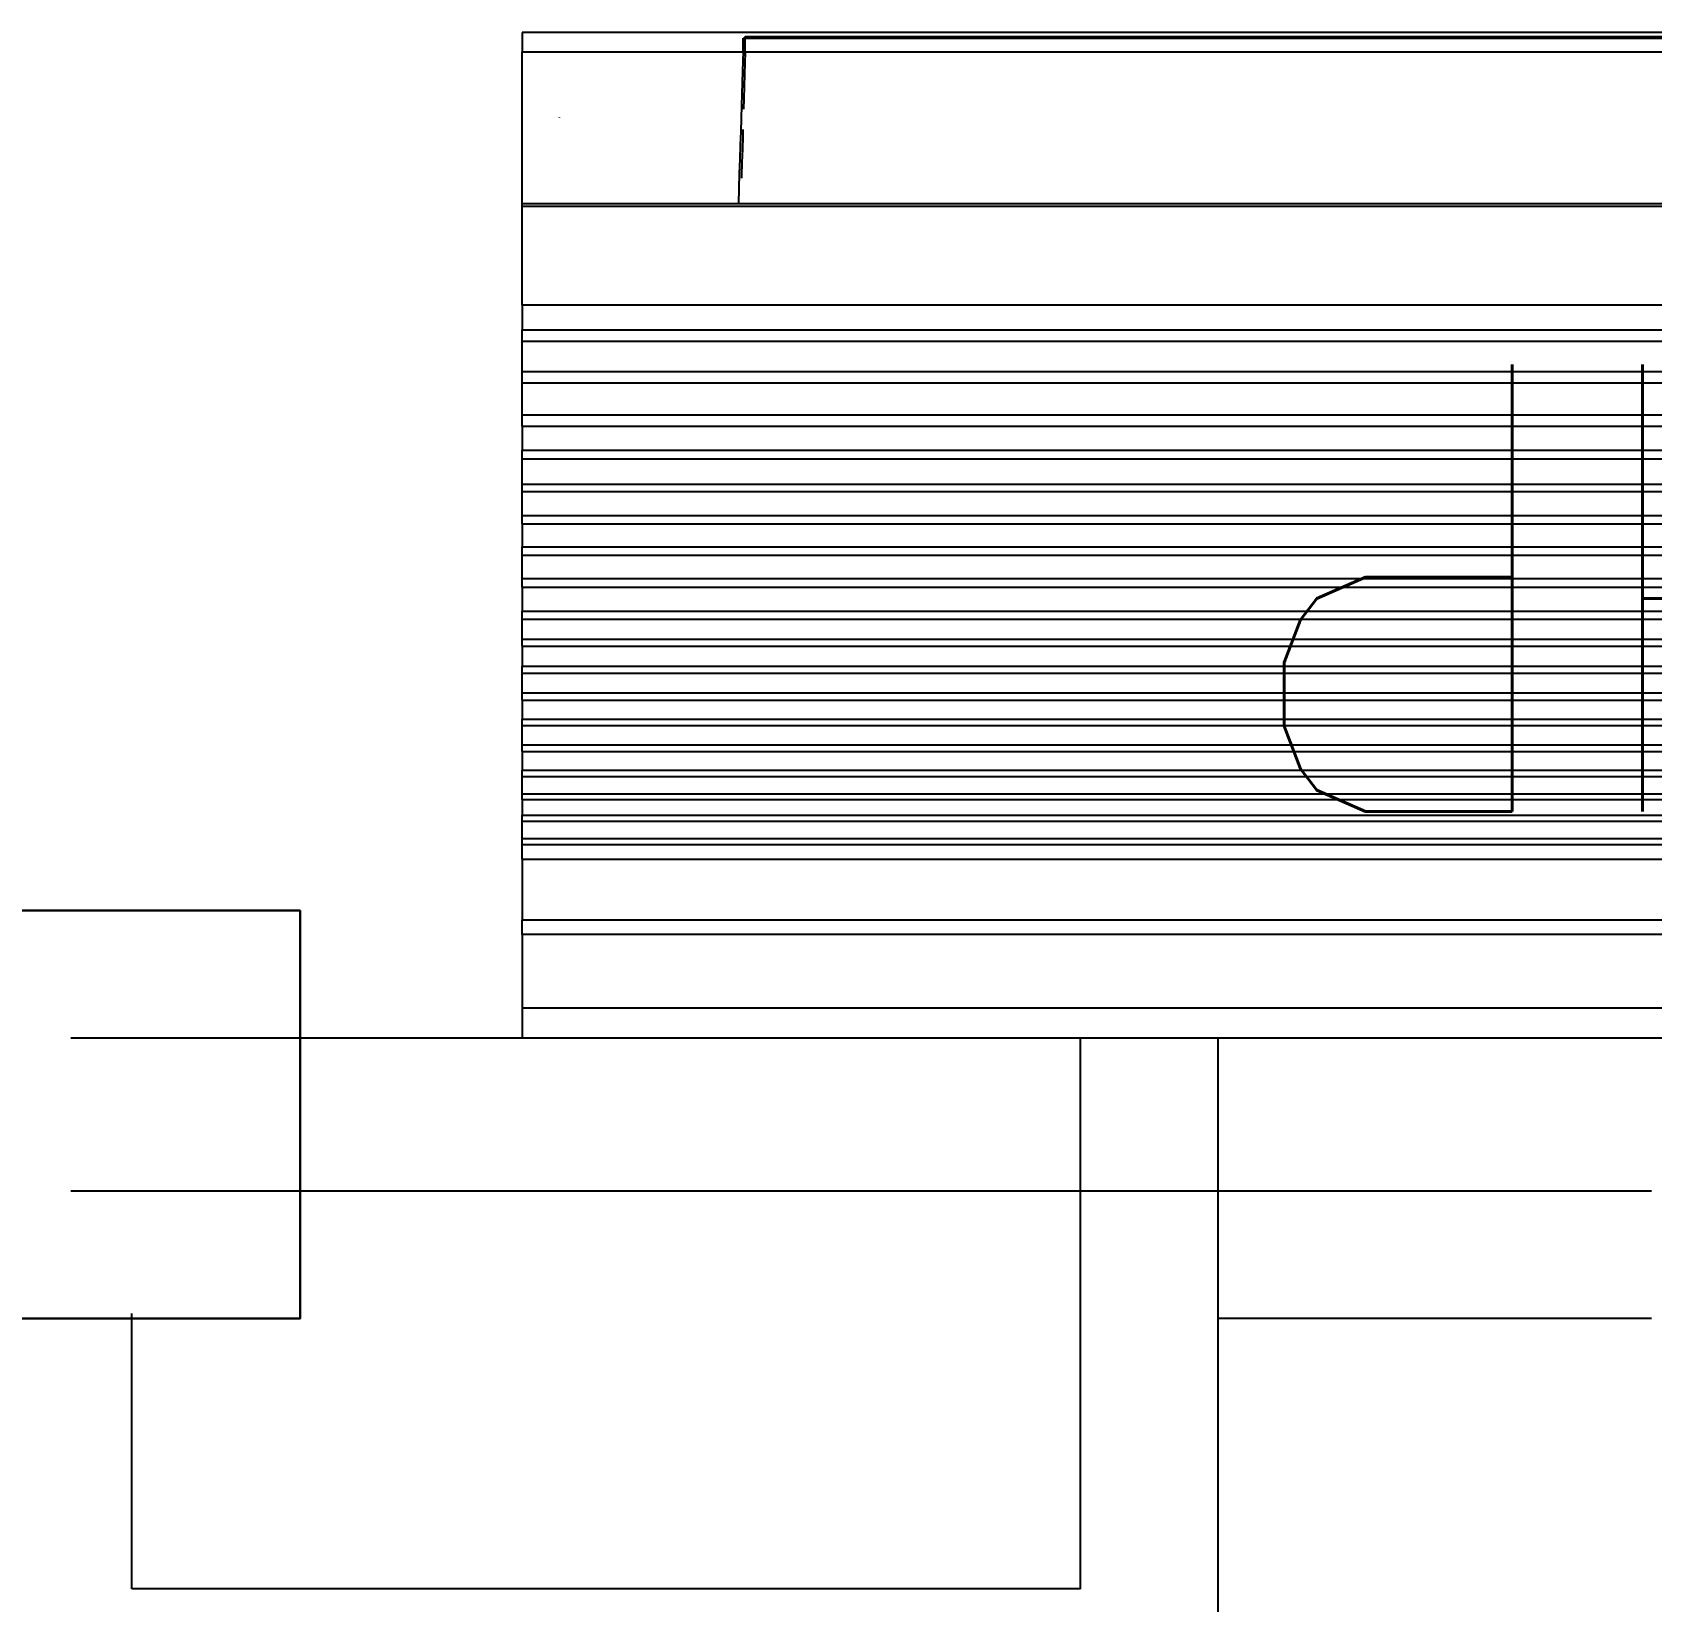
# Model space of a CAD drawing. Header units: inches. Extents: x -85907952 to 802144, y 988801 to 3125513.
# Drawn here: x 412185 to 413773, y 1029156 to 1030694 of the extents above; entities that cross this region are included whole.
import ezdxf

# ---------------------------------------------------------------- set-up
doc = ezdxf.new("R2010")
doc.units = ezdxf.units.IN
doc.header["$MEASUREMENT"] = 0
doc.layers.add('COLUMN', color=8, linetype='Continuous', lineweight=30)
for name, color, linetype in [('Edges', 7, 'Continuous'), ('WALL', 1, 'Continuous'), ('WIN', 9, 'Continuous')]:
    doc.layers.add(name, color=color, linetype=linetype)
doc.styles.add('LAILA', font='romans.shx', dxfattribs={"width": 0.85})

# ---------------------------------------------------------------- blocks, each defined once
blk = doc.blocks.new('air con')
at = {"layer": 'Edges'}
for p, q in [((71.402, 41.898), (152.402, 41.898)), ((152.402, 41.095), (152.402, 41.898)), ((71.402, 41.095), (152.402, 41.095)), ((152.402, 39.122), (152.402, 41.095)), ((71.402, 39.122), (152.402, 39.122)), ((152.402, 38.724), (71.402, 38.724)), ((152.402, 39.122), (152.402, 38.724)), ((152.402, 37.092), (152.402, 38.724)), ((152.402, 37.092), (71.402, 37.092)), ((152.402, 37.092), (152.402, 36.701)), ((152.402, 36.701), (71.402, 36.701)), ((152.402, 36.542), (71.402, 36.542)), ((152.402, 36.701), (152.402, 36.542)), ((152.402, 36.542), (152.402, 36.078)), ((152.402, 36.078), (71.402, 36.078)), ((152.402, 35.914), (71.402, 35.914)), ((152.402, 36.078), (152.402, 35.914)), ((152.402, 35.493), (152.402, 35.914)), ((152.402, 35.493), (71.402, 35.493)), ((152.402, 35.34), (71.402, 35.34)), ((152.402, 35.493), (152.402, 35.34)), ((152.402, 35.34), (152.402, 34.877)), ((152.402, 34.877), (71.402, 34.877)), ((152.402, 34.877), (152.402, 34.709)), ((152.402, 34.709), (71.402, 34.709)), ((152.402, 34.207), (152.402, 34.709)), ((152.402, 34.207), (71.402, 34.207)), ((152.402, 34.022), (71.402, 34.022)), ((152.402, 34.207), (152.402, 34.022)), ((152.402, 34.022), (152.402, 33.51)), ((152.402, 33.51), (71.402, 33.51)), ((152.402, 33.51), (152.402, 33.335)), ((152.402, 33.335), (71.402, 33.335)), ((152.402, 32.826), (152.402, 33.335)), ((152.402, 32.826), (71.402, 32.826)), ((152.402, 32.625), (71.402, 32.625)), ((152.402, 32.826), (152.402, 32.625)), ((152.402, 32.625), (152.402, 32.098)), ((152.402, 32.098), (71.402, 32.098)), ((152.402, 31.911), (71.402, 31.911)), ((152.402, 32.098), (152.402, 31.911)), ((152.402, 31.378), (152.402, 31.911)), ((152.402, 31.378), (71.402, 31.378)), ((152.402, 31.378), (152.402, 31.189)), ((152.402, 31.189), (71.402, 31.189)), ((152.402, 31.189), (152.402, 30.654)), ((152.402, 30.654), (71.402, 30.654)), ((152.402, 30.439), (71.402, 30.439)), ((152.402, 30.654), (152.402, 30.439)), ((152.402, 29.791), (152.402, 30.439)), ((152.402, 29.791), (71.402, 29.791)), ((152.402, 29.791), (152.402, 29.562)), ((152.402, 29.562), (71.402, 29.562)), ((152.402, 29.562), (152.402, 28.935)), ((152.402, 28.935), (71.402, 28.935)), ((152.402, 28.714), (71.402, 28.714)), ((152.402, 28.935), (152.402, 28.714)), ((152.402, 28.092), (152.402, 28.714)), ((152.402, 28.092), (71.402, 28.092)), ((152.402, 27.871), (71.402, 27.871)), ((152.402, 28.092), (152.402, 27.871)), ((152.402, 27.871), (152.402, 27.226)), ((152.402, 27.226), (71.402, 27.226)), ((152.402, 27.024), (71.402, 27.024)), ((152.402, 27.226), (152.402, 27.024)), ((152.402, 27.024), (152.402, 26.349)), ((152.402, 26.349), (71.402, 26.349)), ((152.402, 26.117), (71.402, 26.117)), ((152.402, 26.349), (152.402, 26.117)), ((152.402, 25.469), (152.402, 26.117)), ((152.402, 25.469), (71.402, 25.469)), ((152.402, 25.469), (152.402, 25.162)), ((152.402, 25.162), (71.402, 25.162)), ((152.402, 25.162), (152.402, 24.304)), ((152.402, 24.304), (71.402, 24.304)), ((152.402, 24.002), (71.402, 24.002)), ((152.402, 24.304), (152.402, 24.002)), ((152.402, 24.002), (152.402, 23.184)), ((152.402, 23.184), (71.402, 23.184)), ((152.402, 23.184), (152.402, 22.883)), ((152.402, 22.883), (71.402, 22.883)), ((152.402, 22.213), (152.402, 22.883)), ((152.402, 22.213), (71.402, 22.213)), ((152.402, 22.213), (152.402, 19.568)), ((152.402, 19.568), (71.402, 19.568)), ((152.402, 19.568), (152.402, 19.493)), ((152.402, 19.493), (71.402, 19.493)), ((146.588, 19.085), (146.601, 19.493)), ((152.402, 19.493), (152.402, 15.42)), ((146.504, 18.391), (146.514, 18.752)), ((146.514, 18.752), (146.516, 18.813)), ((146.575, 18.687), (146.588, 19.085)), ((146.494, 18.035), (146.504, 18.391)), ((146.55, 17.923), (146.562, 18.299)), ((146.562, 18.299), (146.575, 18.687)), ((146.484, 17.685), (146.494, 18.035)), ((146.538, 17.558), (146.55, 17.923)), ((146.479, 17.503), (146.484, 17.685)), ((146.527, 17.206), (146.538, 17.558)), ((146.456, 16.673), (146.464, 16.956)), ((146.516, 16.869), (146.527, 17.206)), ((151.402, 17.184), (151.402, 17.175)), ((146.447, 16.349), (146.456, 16.673)), ((146.495, 16.239), (146.505, 16.546)), ((146.505, 16.546), (146.516, 16.869)), ((146.438, 16.032), (146.447, 16.349)), ((146.486, 15.948), (146.495, 16.239)), ((146.421, 15.42), (146.429, 15.722)), ((146.429, 15.722), (146.438, 16.032)), ((146.468, 15.42), (146.477, 15.675)), ((146.477, 15.675), (146.486, 15.948)), ((146.421, 15.42), (76.921, 15.42)), ((146.468, 15.42), (146.421, 15.42)), ((146.421, 15.42), (146.421, 15.051)), ((152.402, 15.42), (146.468, 15.42)), ((146.468, 15.42), (146.468, 15.051)), ((152.402, 14.898), (152.402, 15.42)), ((71.402, 14.898), (152.402, 14.898)), ((146.421, 15.051), (76.921, 15.051)), ((146.421, 15.012), (76.921, 15.012)), ((146.468, 15.051), (146.421, 15.051)), ((146.421, 15.051), (146.421, 15.012))]:
    blk.add_line(p, q, dxfattribs=at)
blk = doc.blocks.new('1.5HP AIR CONDITION')
at = {"xscale": 36.51607049631966, "yscale": 36.51607049631966, "zscale": 36.51607049631966}
blk.add_blockref('air con', (-4086.2, -544), dxfattribs=at)
at = {"insert": (-704.8, 763.8), "char_height": 438.25, "width": 4290.862, "attachment_point": 1, "style": 'LAILA'}
blk.add_mtext('1.5HP', dxfattribs=at)

msp = doc.modelspace()

# ---------------------------------------------------------------- linework, layer by layer
at = {"layer": 'COLUMN'}
msp.add_lwpolyline([(412147.7, 1029833.4), (412447.7, 1029833.4), (412447.7, 1029433.4), (412147.7, 1029433.4)], close=True, dxfattribs=at)
at = {"layer": 'WALL'}
for p, q in [((413772.7, 1029708.4), (412222.7, 1029708.4)), ((413212.7, 1029168.4), (413212.7, 1029708.4)), ((413347.7, 1029033.4), (413347.7, 1029708.4)), ((413772.7, 1029558.4), (412222.7, 1029558.4)), ((412282.7, 1029168.4), (412282.7, 1029438.4)), ((413212.7, 1029168.4), (412282.7, 1029168.4))]:
    msp.add_line(p, q, dxfattribs=at)
at = {"layer": 'WIN'}
msp.add_line((413772.7, 1029433.4), (413347.7, 1029433.4), dxfattribs=at)

# ---------------------------------------------------------------- block references
at = {"rotation": 180}
msp.add_blockref('1.5HP AIR CONDITION', (414144.4, 1030694.3), dxfattribs=at)

doc.saveas('drawing.dxf')
